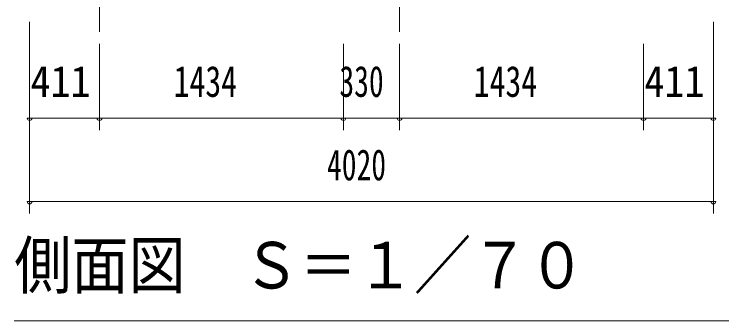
# Model space of a CAD drawing. Units: millimetres, scale not verified. Extents: x -34085 to 34091, y -14700 to 14700.
# Drawn here: x 8576 to 12776, y 1303 to 3102 of the extents above; entities that cross this region are included whole.
import ezdxf
from ezdxf.enums import TextEntityAlignment as Align

# ---------------------------------------------------------------- set-up
doc = ezdxf.new("R2010")
doc.units = ezdxf.units.MM
doc.header["$LTSCALE"] = 80
doc.linetypes.add('USER3', pattern=[24, 12, -5, 2, -5])
doc.layers.add('0-3_1-27CENTER', color=3, linetype='USER3', lineweight=18)
doc.layers.add('0-5_1-57DIM', color=3, linetype='Continuous', lineweight=18)
doc.styles.add('ＭＳ ゴシック', font='')
doc.styles.get('ＭＳ ゴシック').set_extended_font_data('MS Gothic')

msp = doc.modelspace()

# ---------------------------------------------------------------- linework, layer by layer
at = {"layer": '0-3_1-27CENTER'}
for p, q in [((10510.92, 4758.54), (10510.92, 2998.86)), ((10840.92, 2998.86), (10840.92, 4758.54)), ((9076.92, 2998.86), (9076.92, 4310.54)), ((12274.91, 4310.54), (12274.91, 2998.86))]:
    msp.add_line(p, q, dxfattribs=at)
at = {"layer": '0-5_1-57DIM'}
for p, q in [((8665.92, 1932.54), (8665.92, 3057.54)), ((12685.92, 1932.54), (12685.92, 3057.54)), ((9076.92, 2928.86), (9076.92, 2422.54)), ((10510.92, 2928.86), (10510.92, 2422.54)), ((10840.92, 2422.54), (10840.92, 2928.86)), ((12274.91, 2928.86), (12274.91, 2422.54)), ((8679.92, 2492.54), (8651.92, 2492.54)), ((8665.92, 2492.54), (9076.92, 2492.54)), ((9090.92, 2492.54), (9062.92, 2492.54)), ((9076.92, 2492.54), (10510.92, 2492.54)), ((10524.92, 2492.54), (10496.92, 2492.54)), ((10510.92, 2492.54), (10840.92, 2492.54)), ((10854.92, 2492.54), (10826.92, 2492.54)), ((10840.92, 2492.54), (12274.91, 2492.54)), ((12288.91, 2492.54), (12260.91, 2492.54)), ((12274.91, 2492.54), (12685.92, 2492.54)), ((12699.91, 2492.54), (12671.91, 2492.54)), ((8679.92, 2002.54), (8651.92, 2002.54)), ((8665.92, 2002.54), (12685.92, 2002.54)), ((12699.91, 2002.54), (12671.91, 2002.54)), ((12775.92, 1302.54), (8575.92, 1302.54))]:
    msp.add_line(p, q, dxfattribs=at)
for centre in [(8665.92, 2492.54), (9076.92, 2492.54), (10510.92, 2492.54), (10840.92, 2492.54), (12274.91, 2492.54), (12685.91, 2492.54), (8665.92, 2002.54), (12685.91, 2002.54)]:
    msp.add_arc(centre, 14, 180, 0, dxfattribs=at)

# ---------------------------------------------------------------- texts
at = {"layer": '0-5_1-57DIM', "color": 7, "style": 'ＭＳ ゴシック'}
for s, height, width, p in [('411', 182.3, 0.95, (8670.91, 2562.54)), ('1434', 182.3, 0.75, (9513.19, 2562.54)), ('330', 182.3, 0.7, (10487.16, 2562.54)), ('1434', 182.3, 0.75, (11277.19, 2562.54)), ('411', 182.3, 0.95, (12279.9, 2562.54)), ('4020', 182.3, 0.7, (10414.26, 2072.54)), ('側面図\u3000Ｓ＝１／７０', 273.5, 0.9, (8575.92, 1409.85))]:
    msp.add_text(s, height=height, dxfattribs=dict(at, width=width)).set_placement(p, align=Align.BOTTOM_LEFT)

doc.saveas('drawing.dxf')
